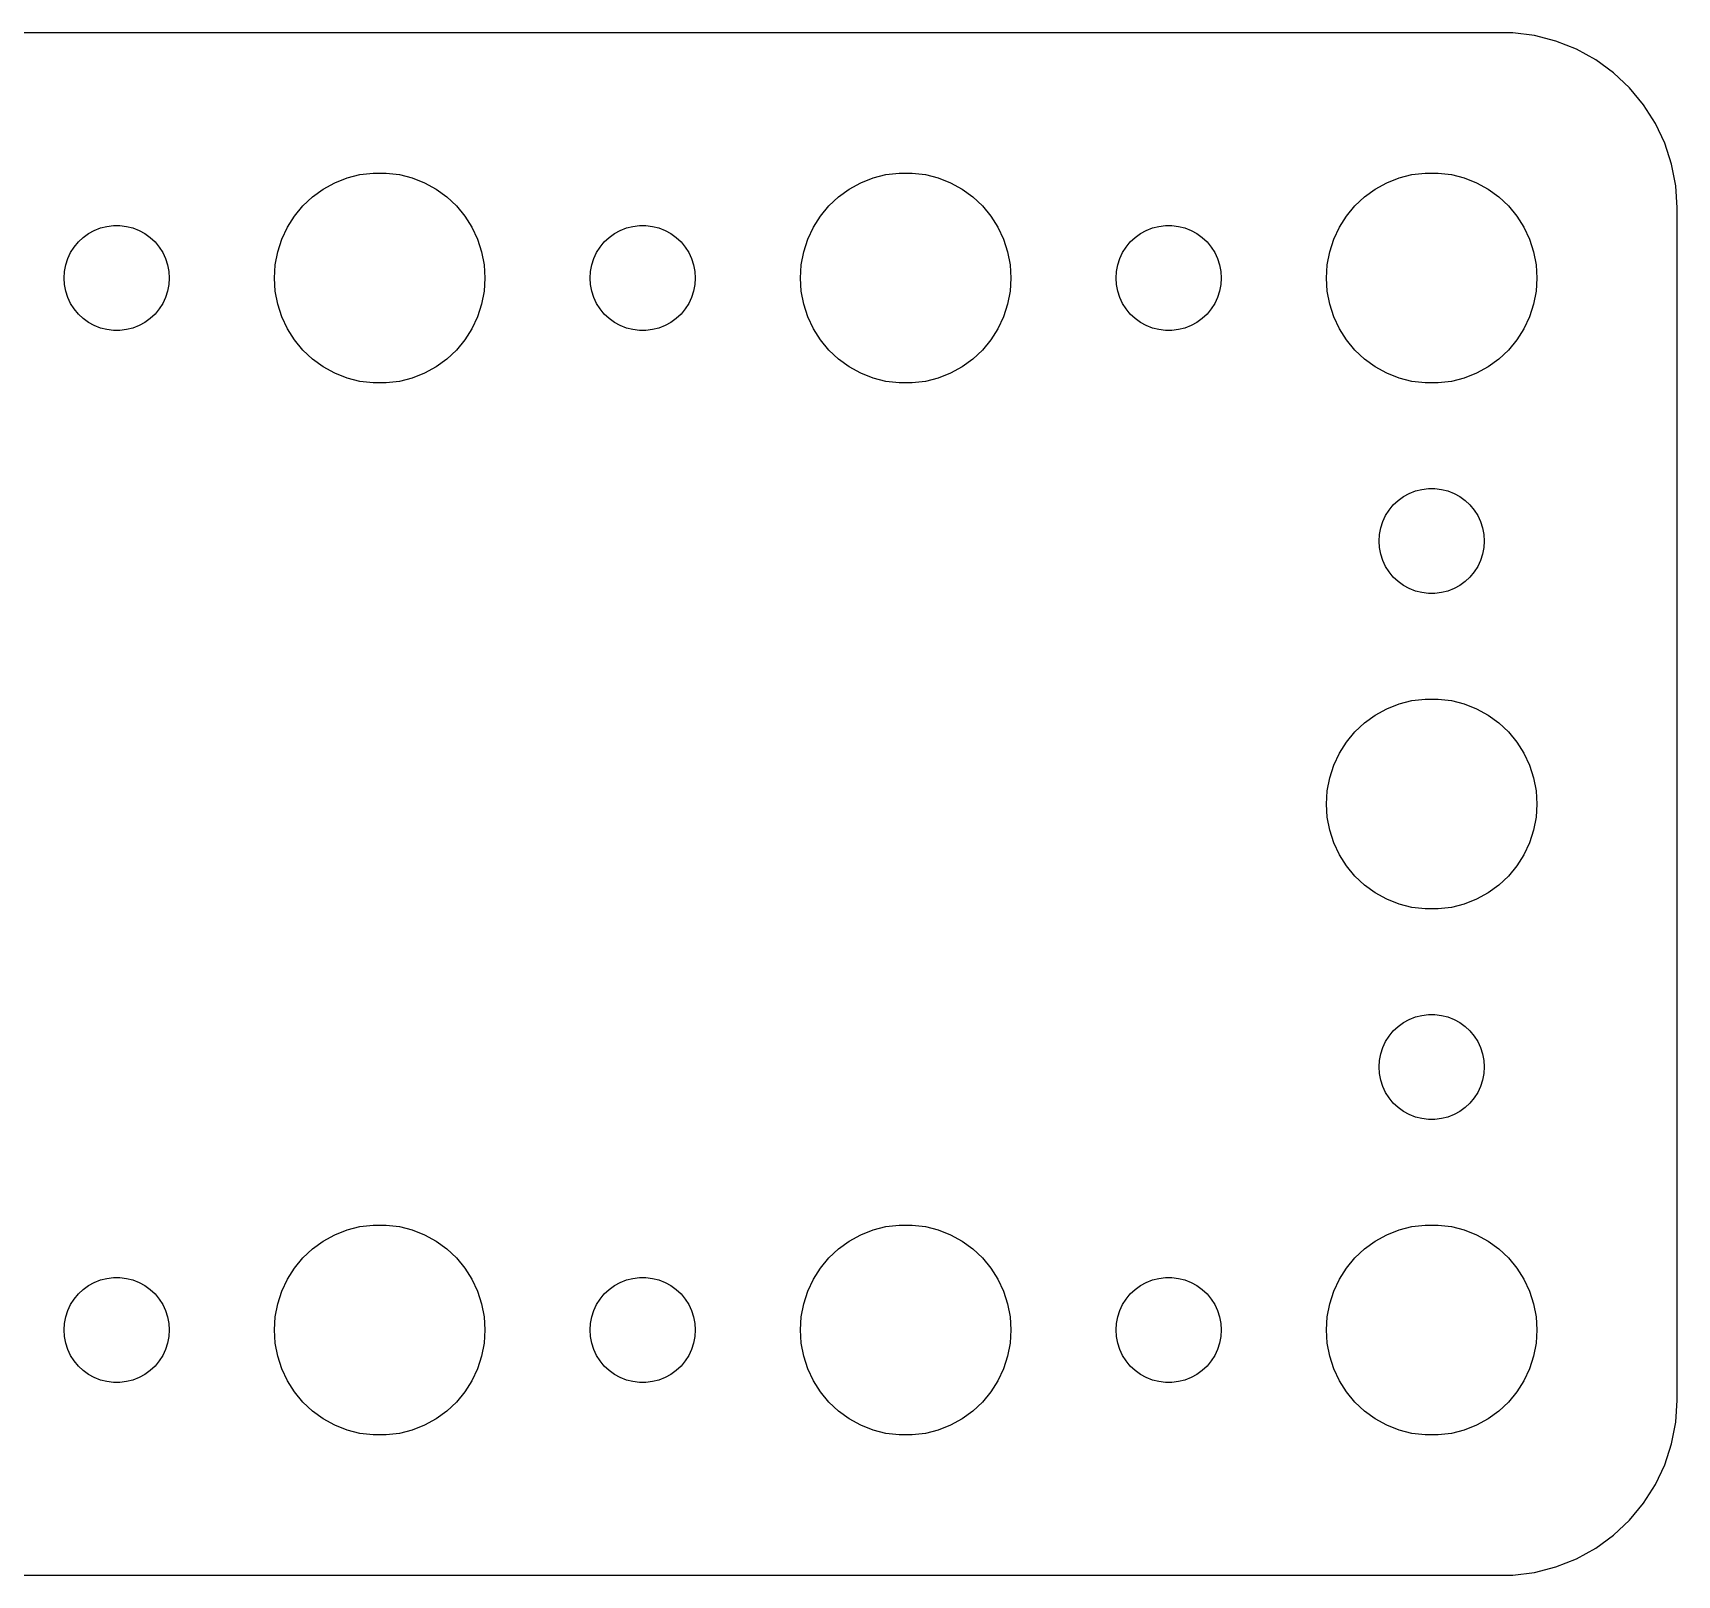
# Model space of a CAD drawing. Header units: metres. Extents: x -44 to 44, y 248 to 508.
# Drawn here: x -2.39 to 44.5, y 356.01 to 399.99 of the extents above; entities that cross this region are included whole.
import ezdxf

# ---------------------------------------------------------------- set-up
doc = ezdxf.new("R2010")
doc.units = ezdxf.units.M

msp = doc.modelspace()

# ---------------------------------------------------------------- linework, layer by layer
for p, q in [((39.8139, 399.99), (-39.8139, 399.99)), ((40.4369, 399.911), (39.8139, 399.99)), ((41.0451, 399.755), (40.4369, 399.911)), ((41.6289, 399.524), (41.0451, 399.755)), ((42.1791, 399.222), (41.6289, 399.524)), ((42.6871, 398.853), (42.1791, 399.222)), ((43.1448, 398.423), (42.6871, 398.853)), ((43.5451, 397.939), (43.1448, 398.423)), ((43.8815, 397.409), (43.5451, 397.939)), ((44.1489, 396.841), (43.8815, 397.409)), ((44.3429, 396.243), (44.1489, 396.841)), ((44.4606, 395.627), (44.3429, 396.243)), ((6.22266, 395.714), (6.57294, 395.853)), ((6.57294, 395.853), (6.93785, 395.947)), ((6.93785, 395.947), (7.31161, 395.994)), ((7.31161, 395.994), (7.68837, 395.994)), ((7.68837, 395.994), (8.06213, 395.947)), ((8.06213, 395.947), (8.42705, 395.853)), ((8.42705, 395.853), (8.77733, 395.714)), ((21.2227, 395.714), (21.5729, 395.853)), ((21.5729, 395.853), (21.9379, 395.947)), ((21.9379, 395.947), (22.3116, 395.994)), ((22.3116, 395.994), (22.6884, 395.994)), ((22.6884, 395.994), (23.0621, 395.947)), ((23.0621, 395.947), (23.427, 395.853)), ((23.427, 395.853), (23.7773, 395.714)), ((36.2227, 395.714), (36.5729, 395.853)), ((36.5729, 395.853), (36.9379, 395.947)), ((36.9379, 395.947), (37.3116, 395.994)), ((37.3116, 395.994), (37.6884, 395.994)), ((37.6884, 395.994), (38.0621, 395.947)), ((38.0621, 395.947), (38.427, 395.853)), ((38.427, 395.853), (38.7773, 395.714)), ((5.31308, 395.054), (5.58772, 395.312)), ((5.58772, 395.312), (5.89252, 395.533)), ((5.89252, 395.533), (6.22266, 395.714)), ((8.77733, 395.714), (9.10747, 395.533)), ((9.10747, 395.533), (9.41226, 395.312)), ((9.41226, 395.312), (9.6869, 395.054)), ((20.3131, 395.054), (20.5877, 395.312)), ((20.5877, 395.312), (20.8925, 395.533)), ((20.8925, 395.533), (21.2227, 395.714)), ((23.7773, 395.714), (24.1075, 395.533)), ((24.1075, 395.533), (24.4123, 395.312)), ((24.4123, 395.312), (24.6869, 395.054)), ((35.3131, 395.054), (35.5877, 395.312)), ((35.5877, 395.312), (35.8925, 395.533)), ((35.8925, 395.533), (36.2227, 395.714)), ((38.7773, 395.714), (39.1075, 395.533)), ((39.1075, 395.533), (39.4123, 395.312)), ((39.4123, 395.312), (39.6869, 395.054)), ((44.5, 395), (44.4606, 395.627)), ((5.07294, 394.763), (5.31308, 395.054)), ((9.6869, 395.054), (9.92705, 394.763)), ((20.0729, 394.763), (20.3131, 395.054)), ((24.6869, 395.054), (24.927, 394.763)), ((35.0729, 394.763), (35.3131, 395.054)), ((39.6869, 395.054), (39.927, 394.763)), ((44.5, 361), (44.5, 395)), ((-0.80373, 394.266), (-0.63866, 394.357)), ((-0.63866, 394.357), (-0.46352, 394.427)), ((-0.46352, 394.427), (-0.28107, 394.473)), ((-0.28107, 394.473), (-0.09418, 394.497)), ((-0.09418, 394.497), (0.09418, 394.497)), ((0.09418, 394.497), (0.28107, 394.473)), ((0.28107, 394.473), (0.46352, 394.427)), ((0.46352, 394.427), (0.63866, 394.357)), ((0.63866, 394.357), (0.80373, 394.266)), ((4.71066, 394.104), (4.87108, 394.445)), ((4.87108, 394.445), (5.07294, 394.763)), ((9.92705, 394.763), (10.1289, 394.445)), ((10.1289, 394.445), (10.2893, 394.104)), ((14.1963, 394.266), (14.3613, 394.357)), ((14.3613, 394.357), (14.5365, 394.427)), ((14.5365, 394.427), (14.7189, 394.473)), ((14.7189, 394.473), (14.9058, 394.497)), ((14.9058, 394.497), (15.0942, 394.497)), ((15.0942, 394.497), (15.2811, 394.473)), ((15.2811, 394.473), (15.4635, 394.427)), ((15.4635, 394.427), (15.6387, 394.357)), ((15.6387, 394.357), (15.8037, 394.266)), ((19.7107, 394.104), (19.8711, 394.445)), ((19.8711, 394.445), (20.0729, 394.763)), ((24.927, 394.763), (25.1289, 394.445)), ((25.1289, 394.445), (25.2893, 394.104)), ((29.1963, 394.266), (29.3613, 394.357)), ((29.3613, 394.357), (29.5365, 394.427)), ((29.5365, 394.427), (29.7189, 394.473)), ((29.7189, 394.473), (29.9058, 394.497)), ((29.9058, 394.497), (30.0942, 394.497)), ((30.0942, 394.497), (30.2811, 394.473)), ((30.2811, 394.473), (30.4635, 394.427)), ((30.4635, 394.427), (30.6387, 394.357)), ((30.6387, 394.357), (30.8037, 394.266)), ((34.7107, 394.104), (34.8711, 394.445)), ((34.8711, 394.445), (35.0729, 394.763)), ((39.927, 394.763), (40.1289, 394.445)), ((40.1289, 394.445), (40.2893, 394.104)), ((-1.31445, 393.723), (-1.21352, 393.882)), ((-1.21352, 393.882), (-1.09344, 394.027)), ((-1.09344, 394.027), (-0.95613, 394.156)), ((-0.95613, 394.156), (-0.80373, 394.266)), ((0.80373, 394.266), (0.95613, 394.156)), ((0.95613, 394.156), (1.09344, 394.027)), ((1.09344, 394.027), (1.21352, 393.882)), ((1.21352, 393.882), (1.31445, 393.723)), ((4.59424, 393.746), (4.71066, 394.104)), ((10.2893, 394.104), (10.4057, 393.746)), ((13.6855, 393.723), (13.7865, 393.882)), ((13.7865, 393.882), (13.9065, 394.027)), ((13.9065, 394.027), (14.0439, 394.156)), ((14.0439, 394.156), (14.1963, 394.266)), ((15.8037, 394.266), (15.9561, 394.156)), ((15.9561, 394.156), (16.0934, 394.027)), ((16.0934, 394.027), (16.2135, 393.882)), ((16.2135, 393.882), (16.3145, 393.723)), ((19.5942, 393.746), (19.7107, 394.104)), ((25.2893, 394.104), (25.4057, 393.746)), ((28.6855, 393.723), (28.7865, 393.882)), ((28.7865, 393.882), (28.9065, 394.027)), ((28.9065, 394.027), (29.0439, 394.156)), ((29.0439, 394.156), (29.1963, 394.266)), ((30.8037, 394.266), (30.9561, 394.156)), ((30.9561, 394.156), (31.0934, 394.027)), ((31.0934, 394.027), (31.2135, 393.882)), ((31.2135, 393.882), (31.3145, 393.723)), ((34.5942, 393.746), (34.7107, 394.104)), ((40.2893, 394.104), (40.4057, 393.746)), ((-1.45287, 393.373), (-1.39465, 393.552)), ((-1.39465, 393.552), (-1.31445, 393.723)), ((1.31445, 393.723), (1.39465, 393.552)), ((1.39465, 393.552), (1.45287, 393.373)), ((4.52365, 393.376), (4.59424, 393.746)), ((10.4057, 393.746), (10.4763, 393.376)), ((13.5471, 393.373), (13.6053, 393.552)), ((13.6053, 393.552), (13.6855, 393.723)), ((16.3145, 393.723), (16.3947, 393.552)), ((16.3947, 393.552), (16.4529, 393.373)), ((19.5237, 393.376), (19.5942, 393.746)), ((25.4057, 393.746), (25.4763, 393.376)), ((28.5471, 393.373), (28.6053, 393.552)), ((28.6053, 393.552), (28.6855, 393.723)), ((31.3145, 393.723), (31.3947, 393.552)), ((31.3947, 393.552), (31.4529, 393.373)), ((34.5237, 393.376), (34.5942, 393.746)), ((40.4057, 393.746), (40.4763, 393.376)), ((-1.5, 393), (-1.48816, 393.188)), ((-1.48816, 392.812), (-1.5, 393)), ((-1.48816, 393.188), (-1.45287, 393.373)), ((1.45287, 393.373), (1.48816, 393.188)), ((1.48816, 393.188), (1.5, 393)), ((1.5, 393), (1.48816, 392.812)), ((4.5, 393), (4.52365, 393.376)), ((4.52365, 392.624), (4.5, 393)), ((10.4763, 393.376), (10.5, 393)), ((10.5, 393), (10.4763, 392.624)), ((13.5, 393), (13.5118, 393.188)), ((13.5118, 392.812), (13.5, 393)), ((13.5118, 393.188), (13.5471, 393.373)), ((16.4529, 393.373), (16.4882, 393.188)), ((16.4882, 393.188), (16.5, 393)), ((16.5, 393), (16.4882, 392.812)), ((19.5, 393), (19.5237, 393.376)), ((19.5237, 392.624), (19.5, 393)), ((25.4763, 393.376), (25.5, 393)), ((25.5, 393), (25.4763, 392.624)), ((28.5, 393), (28.5118, 393.188)), ((28.5118, 392.812), (28.5, 393)), ((28.5118, 393.188), (28.5471, 393.373)), ((31.4529, 393.373), (31.4882, 393.188)), ((31.4882, 393.188), (31.5, 393)), ((31.5, 393), (31.4882, 392.812)), ((34.5, 393), (34.5237, 393.376)), ((34.5237, 392.624), (34.5, 393)), ((40.4763, 393.376), (40.5, 393)), ((40.5, 393), (40.4763, 392.624)), ((-1.45287, 392.627), (-1.48816, 392.812)), ((-1.39465, 392.448), (-1.45287, 392.627)), ((1.45287, 392.627), (1.39465, 392.448)), ((1.48816, 392.812), (1.45287, 392.627)), ((4.59424, 392.254), (4.52365, 392.624)), ((10.4763, 392.624), (10.4057, 392.254)), ((13.5471, 392.627), (13.5118, 392.812)), ((13.6053, 392.448), (13.5471, 392.627)), ((16.4529, 392.627), (16.3947, 392.448)), ((16.4882, 392.812), (16.4529, 392.627)), ((19.5942, 392.254), (19.5237, 392.624)), ((25.4763, 392.624), (25.4057, 392.254)), ((28.5471, 392.627), (28.5118, 392.812)), ((28.6053, 392.448), (28.5471, 392.627)), ((31.4529, 392.627), (31.3947, 392.448)), ((31.4882, 392.812), (31.4529, 392.627)), ((34.5942, 392.254), (34.5237, 392.624)), ((40.4763, 392.624), (40.4057, 392.254)), ((-1.31445, 392.277), (-1.39465, 392.448)), ((-1.21352, 392.118), (-1.31445, 392.277)), ((-1.09344, 391.973), (-1.21352, 392.118)), ((1.21352, 392.118), (1.09344, 391.973)), ((1.31445, 392.277), (1.21352, 392.118)), ((1.39465, 392.448), (1.31445, 392.277)), ((4.71066, 391.896), (4.59424, 392.254)), ((10.4057, 392.254), (10.2893, 391.896)), ((13.6855, 392.277), (13.6053, 392.448)), ((13.7865, 392.118), (13.6855, 392.277)), ((13.9065, 391.973), (13.7865, 392.118)), ((16.2135, 392.118), (16.0934, 391.973)), ((16.3145, 392.277), (16.2135, 392.118)), ((16.3947, 392.448), (16.3145, 392.277)), ((19.7107, 391.896), (19.5942, 392.254)), ((25.4057, 392.254), (25.2893, 391.896)), ((28.6855, 392.277), (28.6053, 392.448)), ((28.7865, 392.118), (28.6855, 392.277)), ((28.9065, 391.973), (28.7865, 392.118)), ((31.2135, 392.118), (31.0934, 391.973)), ((31.3145, 392.277), (31.2135, 392.118)), ((31.3947, 392.448), (31.3145, 392.277)), ((34.7107, 391.896), (34.5942, 392.254)), ((40.4057, 392.254), (40.2893, 391.896)), ((-0.95613, 391.844), (-1.09344, 391.973)), ((-0.80373, 391.734), (-0.95613, 391.844)), ((-0.63866, 391.643), (-0.80373, 391.734)), ((-0.46352, 391.573), (-0.63866, 391.643)), ((-0.28107, 391.527), (-0.46352, 391.573)), ((0.46352, 391.573), (0.28107, 391.527)), ((0.63866, 391.643), (0.46352, 391.573)), ((0.80373, 391.734), (0.63866, 391.643)), ((0.95613, 391.844), (0.80373, 391.734)), ((1.09344, 391.973), (0.95613, 391.844)), ((4.87108, 391.555), (4.71066, 391.896)), ((5.07294, 391.237), (4.87108, 391.555)), ((10.1289, 391.555), (9.92705, 391.237)), ((10.2893, 391.896), (10.1289, 391.555)), ((14.0439, 391.844), (13.9065, 391.973)), ((14.1963, 391.734), (14.0439, 391.844)), ((14.3613, 391.643), (14.1963, 391.734)), ((14.5365, 391.573), (14.3613, 391.643)), ((14.7189, 391.527), (14.5365, 391.573)), ((15.4635, 391.573), (15.2811, 391.527)), ((15.6387, 391.643), (15.4635, 391.573)), ((15.8037, 391.734), (15.6387, 391.643)), ((15.9561, 391.844), (15.8037, 391.734)), ((16.0934, 391.973), (15.9561, 391.844)), ((19.8711, 391.555), (19.7107, 391.896)), ((20.0729, 391.237), (19.8711, 391.555)), ((25.1289, 391.555), (24.927, 391.237)), ((25.2893, 391.896), (25.1289, 391.555)), ((29.0439, 391.844), (28.9065, 391.973)), ((29.1963, 391.734), (29.0439, 391.844)), ((29.3613, 391.643), (29.1963, 391.734)), ((29.5365, 391.573), (29.3613, 391.643)), ((29.7189, 391.527), (29.5365, 391.573)), ((30.4635, 391.573), (30.2811, 391.527)), ((30.6387, 391.643), (30.4635, 391.573)), ((30.8037, 391.734), (30.6387, 391.643)), ((30.9561, 391.844), (30.8037, 391.734)), ((31.0934, 391.973), (30.9561, 391.844)), ((34.8711, 391.555), (34.7107, 391.896)), ((35.0729, 391.237), (34.8711, 391.555)), ((40.1289, 391.555), (39.927, 391.237)), ((40.2893, 391.896), (40.1289, 391.555)), ((-0.09418, 391.503), (-0.28107, 391.527)), ((0.09418, 391.503), (-0.09418, 391.503)), ((0.28107, 391.527), (0.09418, 391.503)), ((5.31308, 390.946), (5.07294, 391.237)), ((9.92705, 391.237), (9.6869, 390.946)), ((14.9058, 391.503), (14.7189, 391.527)), ((15.0942, 391.503), (14.9058, 391.503)), ((15.2811, 391.527), (15.0942, 391.503)), ((20.3131, 390.946), (20.0729, 391.237)), ((24.927, 391.237), (24.6869, 390.946)), ((29.9058, 391.503), (29.7189, 391.527)), ((30.0942, 391.503), (29.9058, 391.503)), ((30.2811, 391.527), (30.0942, 391.503)), ((35.3131, 390.946), (35.0729, 391.237)), ((39.927, 391.237), (39.6869, 390.946)), ((5.58772, 390.688), (5.31308, 390.946)), ((5.89252, 390.467), (5.58772, 390.688)), ((9.41226, 390.688), (9.10747, 390.467)), ((9.6869, 390.946), (9.41226, 390.688)), ((20.5877, 390.688), (20.3131, 390.946)), ((20.8925, 390.467), (20.5877, 390.688)), ((24.4123, 390.688), (24.1075, 390.467)), ((24.6869, 390.946), (24.4123, 390.688)), ((35.5877, 390.688), (35.3131, 390.946)), ((35.8925, 390.467), (35.5877, 390.688)), ((39.4123, 390.688), (39.1075, 390.467)), ((39.6869, 390.946), (39.4123, 390.688)), ((6.22266, 390.286), (5.89252, 390.467)), ((6.57294, 390.147), (6.22266, 390.286)), ((6.93785, 390.053), (6.57294, 390.147)), ((8.42705, 390.147), (8.06213, 390.053)), ((8.77733, 390.286), (8.42705, 390.147)), ((9.10747, 390.467), (8.77733, 390.286)), ((21.2227, 390.286), (20.8925, 390.467)), ((21.5729, 390.147), (21.2227, 390.286)), ((21.9379, 390.053), (21.5729, 390.147)), ((23.427, 390.147), (23.0621, 390.053)), ((23.7773, 390.286), (23.427, 390.147)), ((24.1075, 390.467), (23.7773, 390.286)), ((36.2227, 390.286), (35.8925, 390.467)), ((36.5729, 390.147), (36.2227, 390.286)), ((36.9379, 390.053), (36.5729, 390.147)), ((38.427, 390.147), (38.0621, 390.053)), ((38.7773, 390.286), (38.427, 390.147)), ((39.1075, 390.467), (38.7773, 390.286)), ((7.31161, 390.006), (6.93785, 390.053)), ((7.68837, 390.006), (7.31161, 390.006)), ((8.06213, 390.053), (7.68837, 390.006)), ((22.3116, 390.006), (21.9379, 390.053)), ((22.6884, 390.006), (22.3116, 390.006)), ((23.0621, 390.053), (22.6884, 390.006)), ((37.3116, 390.006), (36.9379, 390.053)), ((37.6884, 390.006), (37.3116, 390.006)), ((38.0621, 390.053), (37.6884, 390.006)), ((36.6963, 386.766), (36.8613, 386.857)), ((36.8613, 386.857), (37.0365, 386.927)), ((37.0365, 386.927), (37.2189, 386.973)), ((37.2189, 386.973), (37.4058, 386.997)), ((37.4058, 386.997), (37.5942, 386.997)), ((37.5942, 386.997), (37.7811, 386.973)), ((37.7811, 386.973), (37.9635, 386.927)), ((37.9635, 386.927), (38.1387, 386.857)), ((38.1387, 386.857), (38.3037, 386.766)), ((36.1855, 386.223), (36.2865, 386.382)), ((36.2865, 386.382), (36.4065, 386.527)), ((36.4065, 386.527), (36.5439, 386.656)), ((36.5439, 386.656), (36.6963, 386.766)), ((38.3037, 386.766), (38.4561, 386.656)), ((38.4561, 386.656), (38.5934, 386.527)), ((38.5934, 386.527), (38.7135, 386.382)), ((38.7135, 386.382), (38.8145, 386.223)), ((36.0471, 385.873), (36.1053, 386.052)), ((36.1053, 386.052), (36.1855, 386.223)), ((38.8145, 386.223), (38.8947, 386.052)), ((38.8947, 386.052), (38.9529, 385.873)), ((36, 385.5), (36.0118, 385.688)), ((36.0118, 385.312), (36, 385.5)), ((36.0118, 385.688), (36.0471, 385.873)), ((38.9529, 385.873), (38.9882, 385.688)), ((38.9882, 385.688), (39, 385.5)), ((39, 385.5), (38.9882, 385.312)), ((36.0471, 385.127), (36.0118, 385.312)), ((36.1053, 384.948), (36.0471, 385.127)), ((38.9529, 385.127), (38.8947, 384.948)), ((38.9882, 385.312), (38.9529, 385.127)), ((36.1855, 384.777), (36.1053, 384.948)), ((36.2865, 384.618), (36.1855, 384.777)), ((36.4065, 384.473), (36.2865, 384.618)), ((38.7135, 384.618), (38.5934, 384.473)), ((38.8145, 384.777), (38.7135, 384.618)), ((38.8947, 384.948), (38.8145, 384.777)), ((36.5439, 384.344), (36.4065, 384.473)), ((36.6963, 384.234), (36.5439, 384.344)), ((36.8613, 384.143), (36.6963, 384.234)), ((37.0365, 384.073), (36.8613, 384.143)), ((37.2189, 384.027), (37.0365, 384.073)), ((37.9635, 384.073), (37.7811, 384.027)), ((38.1387, 384.143), (37.9635, 384.073)), ((38.3037, 384.234), (38.1387, 384.143)), ((38.4561, 384.344), (38.3037, 384.234)), ((38.5934, 384.473), (38.4561, 384.344)), ((37.4058, 384.003), (37.2189, 384.027)), ((37.5942, 384.003), (37.4058, 384.003)), ((37.7811, 384.027), (37.5942, 384.003)), ((36.2227, 380.714), (36.5729, 380.853)), ((36.5729, 380.853), (36.9379, 380.947)), ((36.9379, 380.947), (37.3116, 380.994)), ((37.3116, 380.994), (37.6884, 380.994)), ((37.6884, 380.994), (38.0621, 380.947)), ((38.0621, 380.947), (38.427, 380.853)), ((38.427, 380.853), (38.7773, 380.714)), ((35.3131, 380.054), (35.5877, 380.312)), ((35.5877, 380.312), (35.8925, 380.533)), ((35.8925, 380.533), (36.2227, 380.714)), ((38.7773, 380.714), (39.1075, 380.533)), ((39.1075, 380.533), (39.4123, 380.312)), ((39.4123, 380.312), (39.6869, 380.054)), ((35.0729, 379.763), (35.3131, 380.054)), ((39.6869, 380.054), (39.927, 379.763)), ((34.7107, 379.104), (34.8711, 379.445)), ((34.8711, 379.445), (35.0729, 379.763)), ((39.927, 379.763), (40.1289, 379.445)), ((40.1289, 379.445), (40.2893, 379.104)), ((34.5942, 378.746), (34.7107, 379.104)), ((40.2893, 379.104), (40.4057, 378.746)), ((34.5237, 378.376), (34.5942, 378.746)), ((40.4057, 378.746), (40.4763, 378.376)), ((34.5, 378), (34.5237, 378.376)), ((34.5237, 377.624), (34.5, 378)), ((40.4763, 378.376), (40.5, 378)), ((40.5, 378), (40.4763, 377.624)), ((34.5942, 377.254), (34.5237, 377.624)), ((40.4763, 377.624), (40.4057, 377.254)), ((34.7107, 376.896), (34.5942, 377.254)), ((40.4057, 377.254), (40.2893, 376.896)), ((34.8711, 376.555), (34.7107, 376.896)), ((35.0729, 376.237), (34.8711, 376.555)), ((40.1289, 376.555), (39.927, 376.237)), ((40.2893, 376.896), (40.1289, 376.555)), ((35.3131, 375.946), (35.0729, 376.237)), ((39.927, 376.237), (39.6869, 375.946)), ((35.5877, 375.688), (35.3131, 375.946)), ((35.8925, 375.467), (35.5877, 375.688)), ((39.4123, 375.688), (39.1075, 375.467)), ((39.6869, 375.946), (39.4123, 375.688)), ((36.2227, 375.286), (35.8925, 375.467)), ((36.5729, 375.147), (36.2227, 375.286)), ((36.9379, 375.053), (36.5729, 375.147)), ((38.427, 375.147), (38.0621, 375.053)), ((38.7773, 375.286), (38.427, 375.147)), ((39.1075, 375.467), (38.7773, 375.286)), ((37.3116, 375.006), (36.9379, 375.053)), ((37.6884, 375.006), (37.3116, 375.006)), ((38.0621, 375.053), (37.6884, 375.006)), ((36.6963, 371.766), (36.8613, 371.857)), ((36.8613, 371.857), (37.0365, 371.927)), ((37.0365, 371.927), (37.2189, 371.973)), ((37.2189, 371.973), (37.4058, 371.997)), ((37.4058, 371.997), (37.5942, 371.997)), ((37.5942, 371.997), (37.7811, 371.973)), ((37.7811, 371.973), (37.9635, 371.927)), ((37.9635, 371.927), (38.1387, 371.857)), ((38.1387, 371.857), (38.3037, 371.766)), ((36.1855, 371.223), (36.2865, 371.382)), ((36.2865, 371.382), (36.4065, 371.527)), ((36.4065, 371.527), (36.5439, 371.656)), ((36.5439, 371.656), (36.6963, 371.766)), ((38.3037, 371.766), (38.4561, 371.656)), ((38.4561, 371.656), (38.5934, 371.527)), ((38.5934, 371.527), (38.7135, 371.382)), ((38.7135, 371.382), (38.8145, 371.223)), ((36.0471, 370.873), (36.1053, 371.052)), ((36.1053, 371.052), (36.1855, 371.223)), ((38.8145, 371.223), (38.8947, 371.052)), ((38.8947, 371.052), (38.9529, 370.873)), ((36, 370.5), (36.0118, 370.688)), ((36.0118, 370.312), (36, 370.5)), ((36.0118, 370.688), (36.0471, 370.873)), ((38.9529, 370.873), (38.9882, 370.688)), ((38.9882, 370.688), (39, 370.5)), ((39, 370.5), (38.9882, 370.312)), ((36.0471, 370.127), (36.0118, 370.312)), ((36.1053, 369.948), (36.0471, 370.127)), ((38.9529, 370.127), (38.8947, 369.948)), ((38.9882, 370.312), (38.9529, 370.127)), ((36.1855, 369.777), (36.1053, 369.948)), ((36.2865, 369.618), (36.1855, 369.777)), ((36.4065, 369.473), (36.2865, 369.618)), ((38.7135, 369.618), (38.5934, 369.473)), ((38.8145, 369.777), (38.7135, 369.618)), ((38.8947, 369.948), (38.8145, 369.777)), ((36.5439, 369.344), (36.4065, 369.473)), ((36.6963, 369.234), (36.5439, 369.344)), ((36.8613, 369.143), (36.6963, 369.234)), ((37.0365, 369.073), (36.8613, 369.143)), ((37.2189, 369.027), (37.0365, 369.073)), ((37.4058, 369.003), (37.2189, 369.027)), ((37.7811, 369.027), (37.5942, 369.003)), ((37.9635, 369.073), (37.7811, 369.027)), ((38.1387, 369.143), (37.9635, 369.073)), ((38.3037, 369.234), (38.1387, 369.143)), ((38.4561, 369.344), (38.3037, 369.234)), ((38.5934, 369.473), (38.4561, 369.344)), ((37.5942, 369.003), (37.4058, 369.003)), ((6.22266, 365.714), (6.57294, 365.853)), ((6.57294, 365.853), (6.93785, 365.947)), ((6.93785, 365.947), (7.31161, 365.994)), ((7.31161, 365.994), (7.68837, 365.994)), ((7.68837, 365.994), (8.06213, 365.947)), ((8.06213, 365.947), (8.42705, 365.853)), ((8.42705, 365.853), (8.77733, 365.714)), ((21.2227, 365.714), (21.5729, 365.853)), ((21.5729, 365.853), (21.9379, 365.947)), ((21.9379, 365.947), (22.3116, 365.994)), ((22.3116, 365.994), (22.6884, 365.994)), ((22.6884, 365.994), (23.0621, 365.947)), ((23.0621, 365.947), (23.427, 365.853)), ((23.427, 365.853), (23.7773, 365.714)), ((36.2227, 365.714), (36.5729, 365.853)), ((36.5729, 365.853), (36.9379, 365.947)), ((36.9379, 365.947), (37.3116, 365.994)), ((37.3116, 365.994), (37.6884, 365.994)), ((37.6884, 365.994), (38.0621, 365.947)), ((38.0621, 365.947), (38.427, 365.853)), ((38.427, 365.853), (38.7773, 365.714)), ((5.31308, 365.054), (5.58772, 365.312)), ((5.58772, 365.312), (5.89252, 365.533)), ((5.89252, 365.533), (6.22266, 365.714)), ((8.77733, 365.714), (9.10747, 365.533)), ((9.10747, 365.533), (9.41226, 365.312)), ((9.41226, 365.312), (9.6869, 365.054)), ((20.3131, 365.054), (20.5877, 365.312)), ((20.5877, 365.312), (20.8925, 365.533)), ((20.8925, 365.533), (21.2227, 365.714)), ((23.7773, 365.714), (24.1075, 365.533)), ((24.1075, 365.533), (24.4123, 365.312)), ((24.4123, 365.312), (24.6869, 365.054)), ((35.3131, 365.054), (35.5877, 365.312)), ((35.5877, 365.312), (35.8925, 365.533)), ((35.8925, 365.533), (36.2227, 365.714)), ((38.7773, 365.714), (39.1075, 365.533)), ((39.1075, 365.533), (39.4123, 365.312)), ((39.4123, 365.312), (39.6869, 365.054)), ((5.07294, 364.763), (5.31308, 365.054)), ((9.6869, 365.054), (9.92705, 364.763)), ((20.0729, 364.763), (20.3131, 365.054)), ((24.6869, 365.054), (24.927, 364.763)), ((35.0729, 364.763), (35.3131, 365.054)), ((39.6869, 365.054), (39.927, 364.763)), ((-0.80373, 364.266), (-0.63866, 364.357)), ((-0.63866, 364.357), (-0.46352, 364.427)), ((-0.46352, 364.427), (-0.28107, 364.473)), ((-0.28107, 364.473), (-0.09418, 364.497)), ((-0.09418, 364.497), (0.09418, 364.497)), ((0.09418, 364.497), (0.28107, 364.473)), ((0.28107, 364.473), (0.46352, 364.427)), ((0.46352, 364.427), (0.63866, 364.357)), ((0.63866, 364.357), (0.80373, 364.266)), ((4.71066, 364.104), (4.87108, 364.445)), ((4.87108, 364.445), (5.07294, 364.763)), ((9.92705, 364.763), (10.1289, 364.445)), ((10.1289, 364.445), (10.2893, 364.104)), ((14.1963, 364.266), (14.3613, 364.357)), ((14.3613, 364.357), (14.5365, 364.427)), ((14.5365, 364.427), (14.7189, 364.473)), ((14.7189, 364.473), (14.9058, 364.497)), ((14.9058, 364.497), (15.0942, 364.497)), ((15.0942, 364.497), (15.2811, 364.473)), ((15.2811, 364.473), (15.4635, 364.427)), ((15.4635, 364.427), (15.6387, 364.357)), ((15.6387, 364.357), (15.8037, 364.266)), ((19.7107, 364.104), (19.8711, 364.445)), ((19.8711, 364.445), (20.0729, 364.763)), ((24.927, 364.763), (25.1289, 364.445)), ((25.1289, 364.445), (25.2893, 364.104)), ((29.1963, 364.266), (29.3613, 364.357)), ((29.3613, 364.357), (29.5365, 364.427)), ((29.5365, 364.427), (29.7189, 364.473)), ((29.7189, 364.473), (29.9058, 364.497)), ((29.9058, 364.497), (30.0942, 364.497)), ((30.0942, 364.497), (30.2811, 364.473)), ((30.2811, 364.473), (30.4635, 364.427)), ((30.4635, 364.427), (30.6387, 364.357)), ((30.6387, 364.357), (30.8037, 364.266)), ((34.7107, 364.104), (34.8711, 364.445)), ((34.8711, 364.445), (35.0729, 364.763)), ((39.927, 364.763), (40.1289, 364.445)), ((40.1289, 364.445), (40.2893, 364.104)), ((-1.31445, 363.723), (-1.21352, 363.882)), ((-1.21352, 363.882), (-1.09344, 364.027)), ((-1.09344, 364.027), (-0.95613, 364.156)), ((-0.95613, 364.156), (-0.80373, 364.266)), ((0.80373, 364.266), (0.95613, 364.156)), ((0.95613, 364.156), (1.09344, 364.027)), ((1.09344, 364.027), (1.21352, 363.882)), ((1.21352, 363.882), (1.31445, 363.723)), ((4.59424, 363.746), (4.71066, 364.104)), ((10.2893, 364.104), (10.4057, 363.746)), ((13.6855, 363.723), (13.7865, 363.882)), ((13.7865, 363.882), (13.9065, 364.027)), ((13.9065, 364.027), (14.0439, 364.156)), ((14.0439, 364.156), (14.1963, 364.266)), ((15.8037, 364.266), (15.9561, 364.156)), ((15.9561, 364.156), (16.0934, 364.027)), ((16.0934, 364.027), (16.2135, 363.882)), ((16.2135, 363.882), (16.3145, 363.723)), ((19.5942, 363.746), (19.7107, 364.104)), ((25.2893, 364.104), (25.4057, 363.746)), ((28.6855, 363.723), (28.7865, 363.882)), ((28.7865, 363.882), (28.9065, 364.027)), ((28.9065, 364.027), (29.0439, 364.156)), ((29.0439, 364.156), (29.1963, 364.266)), ((30.8037, 364.266), (30.9561, 364.156)), ((30.9561, 364.156), (31.0934, 364.027)), ((31.0934, 364.027), (31.2135, 363.882)), ((31.2135, 363.882), (31.3145, 363.723)), ((34.5942, 363.746), (34.7107, 364.104)), ((40.2893, 364.104), (40.4057, 363.746)), ((-1.45287, 363.373), (-1.39465, 363.552)), ((-1.39465, 363.552), (-1.31445, 363.723)), ((1.31445, 363.723), (1.39465, 363.552)), ((1.39465, 363.552), (1.45287, 363.373)), ((4.52365, 363.376), (4.59424, 363.746)), ((10.4057, 363.746), (10.4763, 363.376)), ((13.5471, 363.373), (13.6053, 363.552)), ((13.6053, 363.552), (13.6855, 363.723)), ((16.3145, 363.723), (16.3947, 363.552)), ((16.3947, 363.552), (16.4529, 363.373)), ((19.5237, 363.376), (19.5942, 363.746)), ((25.4057, 363.746), (25.4763, 363.376)), ((28.5471, 363.373), (28.6053, 363.552)), ((28.6053, 363.552), (28.6855, 363.723)), ((31.3145, 363.723), (31.3947, 363.552)), ((31.3947, 363.552), (31.4529, 363.373)), ((34.5237, 363.376), (34.5942, 363.746)), ((40.4057, 363.746), (40.4763, 363.376)), ((-1.5, 363), (-1.48816, 363.188)), ((-1.48816, 362.812), (-1.5, 363)), ((-1.48816, 363.188), (-1.45287, 363.373)), ((1.45287, 363.373), (1.48816, 363.188)), ((1.48816, 363.188), (1.5, 363)), ((1.5, 363), (1.48816, 362.812)), ((4.5, 363), (4.52365, 363.376)), ((4.52365, 362.624), (4.5, 363)), ((10.4763, 363.376), (10.5, 363)), ((10.5, 363), (10.4763, 362.624)), ((13.5, 363), (13.5118, 363.188)), ((13.5118, 362.812), (13.5, 363)), ((13.5118, 363.188), (13.5471, 363.373)), ((16.4529, 363.373), (16.4882, 363.188)), ((16.4882, 363.188), (16.5, 363)), ((16.5, 363), (16.4882, 362.812)), ((19.5, 363), (19.5237, 363.376)), ((19.5237, 362.624), (19.5, 363)), ((25.4763, 363.376), (25.5, 363)), ((25.5, 363), (25.4763, 362.624)), ((28.5, 363), (28.5118, 363.188)), ((28.5118, 362.812), (28.5, 363)), ((28.5118, 363.188), (28.5471, 363.373)), ((31.4529, 363.373), (31.4882, 363.188)), ((31.4882, 363.188), (31.5, 363)), ((31.5, 363), (31.4882, 362.812)), ((34.5, 363), (34.5237, 363.376)), ((34.5237, 362.624), (34.5, 363)), ((40.4763, 363.376), (40.5, 363)), ((40.5, 363), (40.4763, 362.624)), ((-1.45287, 362.627), (-1.48816, 362.812)), ((-1.39465, 362.448), (-1.45287, 362.627)), ((1.45287, 362.627), (1.39465, 362.448)), ((1.48816, 362.812), (1.45287, 362.627)), ((4.59424, 362.254), (4.52365, 362.624)), ((10.4763, 362.624), (10.4057, 362.254)), ((13.5471, 362.627), (13.5118, 362.812)), ((13.6053, 362.448), (13.5471, 362.627)), ((16.4529, 362.627), (16.3947, 362.448)), ((16.4882, 362.812), (16.4529, 362.627)), ((19.5942, 362.254), (19.5237, 362.624)), ((25.4763, 362.624), (25.4057, 362.254)), ((28.5471, 362.627), (28.5118, 362.812)), ((28.6053, 362.448), (28.5471, 362.627)), ((31.4529, 362.627), (31.3947, 362.448)), ((31.4882, 362.812), (31.4529, 362.627)), ((34.5942, 362.254), (34.5237, 362.624)), ((40.4763, 362.624), (40.4057, 362.254)), ((-1.31445, 362.277), (-1.39465, 362.448)), ((-1.21352, 362.118), (-1.31445, 362.277)), ((-1.09344, 361.973), (-1.21352, 362.118)), ((1.21352, 362.118), (1.09344, 361.973)), ((1.31445, 362.277), (1.21352, 362.118)), ((1.39465, 362.448), (1.31445, 362.277)), ((4.71066, 361.896), (4.59424, 362.254)), ((10.4057, 362.254), (10.2893, 361.896)), ((13.6855, 362.277), (13.6053, 362.448)), ((13.7865, 362.118), (13.6855, 362.277)), ((13.9065, 361.973), (13.7865, 362.118)), ((16.2135, 362.118), (16.0934, 361.973)), ((16.3145, 362.277), (16.2135, 362.118)), ((16.3947, 362.448), (16.3145, 362.277)), ((19.7107, 361.896), (19.5942, 362.254)), ((25.4057, 362.254), (25.2893, 361.896)), ((28.6855, 362.277), (28.6053, 362.448)), ((28.7865, 362.118), (28.6855, 362.277)), ((28.9065, 361.973), (28.7865, 362.118)), ((31.2135, 362.118), (31.0934, 361.973)), ((31.3145, 362.277), (31.2135, 362.118)), ((31.3947, 362.448), (31.3145, 362.277)), ((34.7107, 361.896), (34.5942, 362.254)), ((40.4057, 362.254), (40.2893, 361.896)), ((-0.95613, 361.844), (-1.09344, 361.973)), ((-0.80373, 361.734), (-0.95613, 361.844)), ((-0.63866, 361.643), (-0.80373, 361.734)), ((-0.46352, 361.573), (-0.63866, 361.643)), ((-0.28107, 361.527), (-0.46352, 361.573)), ((-0.09418, 361.503), (-0.28107, 361.527)), ((0.28107, 361.527), (0.09418, 361.503)), ((0.46352, 361.573), (0.28107, 361.527)), ((0.63866, 361.643), (0.46352, 361.573)), ((0.80373, 361.734), (0.63866, 361.643)), ((0.95613, 361.844), (0.80373, 361.734)), ((1.09344, 361.973), (0.95613, 361.844)), ((4.87108, 361.555), (4.71066, 361.896)), ((5.07294, 361.237), (4.87108, 361.555)), ((10.1289, 361.555), (9.92705, 361.237)), ((10.2893, 361.896), (10.1289, 361.555)), ((14.0439, 361.844), (13.9065, 361.973)), ((14.1963, 361.734), (14.0439, 361.844)), ((14.3613, 361.643), (14.1963, 361.734)), ((14.5365, 361.573), (14.3613, 361.643)), ((14.7189, 361.527), (14.5365, 361.573)), ((14.9058, 361.503), (14.7189, 361.527)), ((15.2811, 361.527), (15.0942, 361.503)), ((15.4635, 361.573), (15.2811, 361.527)), ((15.6387, 361.643), (15.4635, 361.573)), ((15.8037, 361.734), (15.6387, 361.643)), ((15.9561, 361.844), (15.8037, 361.734)), ((16.0934, 361.973), (15.9561, 361.844)), ((19.8711, 361.555), (19.7107, 361.896)), ((20.0729, 361.237), (19.8711, 361.555)), ((25.1289, 361.555), (24.927, 361.237)), ((25.2893, 361.896), (25.1289, 361.555)), ((29.0439, 361.844), (28.9065, 361.973)), ((29.1963, 361.734), (29.0439, 361.844)), ((29.3613, 361.643), (29.1963, 361.734)), ((29.5365, 361.573), (29.3613, 361.643)), ((29.7189, 361.527), (29.5365, 361.573)), ((29.9058, 361.503), (29.7189, 361.527)), ((30.2811, 361.527), (30.0942, 361.503)), ((30.4635, 361.573), (30.2811, 361.527)), ((30.6387, 361.643), (30.4635, 361.573)), ((30.8037, 361.734), (30.6387, 361.643)), ((30.9561, 361.844), (30.8037, 361.734)), ((31.0934, 361.973), (30.9561, 361.844)), ((34.8711, 361.555), (34.7107, 361.896)), ((35.0729, 361.237), (34.8711, 361.555)), ((40.1289, 361.555), (39.927, 361.237)), ((40.2893, 361.896), (40.1289, 361.555)), ((0.09418, 361.503), (-0.09418, 361.503)), ((5.31308, 360.946), (5.07294, 361.237)), ((9.92705, 361.237), (9.6869, 360.946)), ((15.0942, 361.503), (14.9058, 361.503)), ((20.3131, 360.946), (20.0729, 361.237)), ((24.927, 361.237), (24.6869, 360.946)), ((30.0942, 361.503), (29.9058, 361.503)), ((35.3131, 360.946), (35.0729, 361.237)), ((39.927, 361.237), (39.6869, 360.946)), ((5.58772, 360.688), (5.31308, 360.946)), ((5.89252, 360.467), (5.58772, 360.688)), ((9.41226, 360.688), (9.10747, 360.467)), ((9.6869, 360.946), (9.41226, 360.688)), ((20.5877, 360.688), (20.3131, 360.946)), ((20.8925, 360.467), (20.5877, 360.688)), ((24.4123, 360.688), (24.1075, 360.467)), ((24.6869, 360.946), (24.4123, 360.688)), ((35.5877, 360.688), (35.3131, 360.946)), ((35.8925, 360.467), (35.5877, 360.688)), ((39.4123, 360.688), (39.1075, 360.467)), ((39.6869, 360.946), (39.4123, 360.688)), ((44.4606, 360.373), (44.5, 361)), ((6.22266, 360.286), (5.89252, 360.467)), ((6.57294, 360.147), (6.22266, 360.286)), ((6.93785, 360.053), (6.57294, 360.147)), ((8.42705, 360.147), (8.06213, 360.053)), ((8.77733, 360.286), (8.42705, 360.147)), ((9.10747, 360.467), (8.77733, 360.286)), ((21.2227, 360.286), (20.8925, 360.467)), ((21.5729, 360.147), (21.2227, 360.286)), ((21.9379, 360.053), (21.5729, 360.147)), ((23.427, 360.147), (23.0621, 360.053)), ((23.7773, 360.286), (23.427, 360.147)), ((24.1075, 360.467), (23.7773, 360.286)), ((36.2227, 360.286), (35.8925, 360.467)), ((36.5729, 360.147), (36.2227, 360.286)), ((36.9379, 360.053), (36.5729, 360.147)), ((38.427, 360.147), (38.0621, 360.053)), ((38.7773, 360.286), (38.427, 360.147)), ((39.1075, 360.467), (38.7773, 360.286)), ((44.3429, 359.757), (44.4606, 360.373)), ((7.31161, 360.006), (6.93785, 360.053)), ((7.68837, 360.006), (7.31161, 360.006)), ((8.06213, 360.053), (7.68837, 360.006)), ((22.3116, 360.006), (21.9379, 360.053)), ((22.6884, 360.006), (22.3116, 360.006)), ((23.0621, 360.053), (22.6884, 360.006)), ((37.3116, 360.006), (36.9379, 360.053)), ((37.6884, 360.006), (37.3116, 360.006)), ((38.0621, 360.053), (37.6884, 360.006)), ((44.1489, 359.159), (44.3429, 359.757)), ((43.8815, 358.591), (44.1489, 359.159)), ((43.5451, 358.061), (43.8815, 358.591)), ((43.1448, 357.577), (43.5451, 358.061)), ((42.6871, 357.147), (43.1448, 357.577)), ((42.1791, 356.778), (42.6871, 357.147)), ((41.0451, 356.245), (41.6289, 356.476)), ((41.6289, 356.476), (42.1791, 356.778)), ((-39.8139, 356.01), (39.8139, 356.01)), ((39.8139, 356.01), (40.4369, 356.089)), ((40.4369, 356.089), (41.0451, 356.245))]:
    msp.add_line(p, q)

doc.saveas('drawing.dxf')
